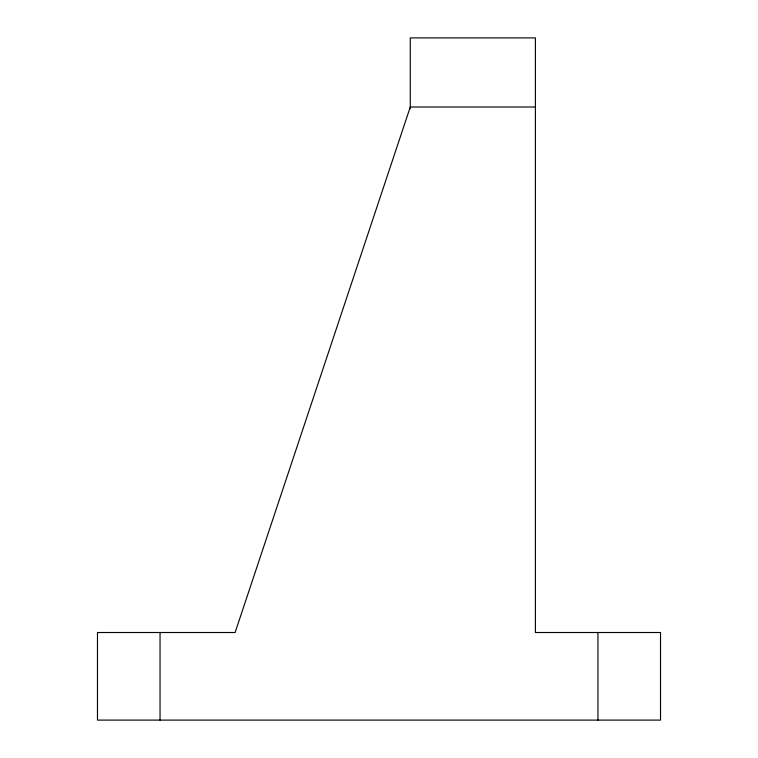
<?xml version="1.0" encoding="UTF-8"?>
<svg xmlns="http://www.w3.org/2000/svg" width="758" height="758" viewBox="0 0 758 758"><rect width="100%" height="100%" fill="white"/><g stroke="black" fill="none" stroke-linecap="round" stroke-linejoin="round"><path stroke-width="1.14" d="M535.404 107.011L410.277 107.011L235.113 632.513L97.479 632.513L97.479 720.1L660.521 720.1L660.521 632.513L535.404 632.513L535.404 37.9L410.277 37.9L410.277 108.716M597.958 632.513L597.958 720.1M160.042 632.513L160.042 720.1"/></g></svg>
